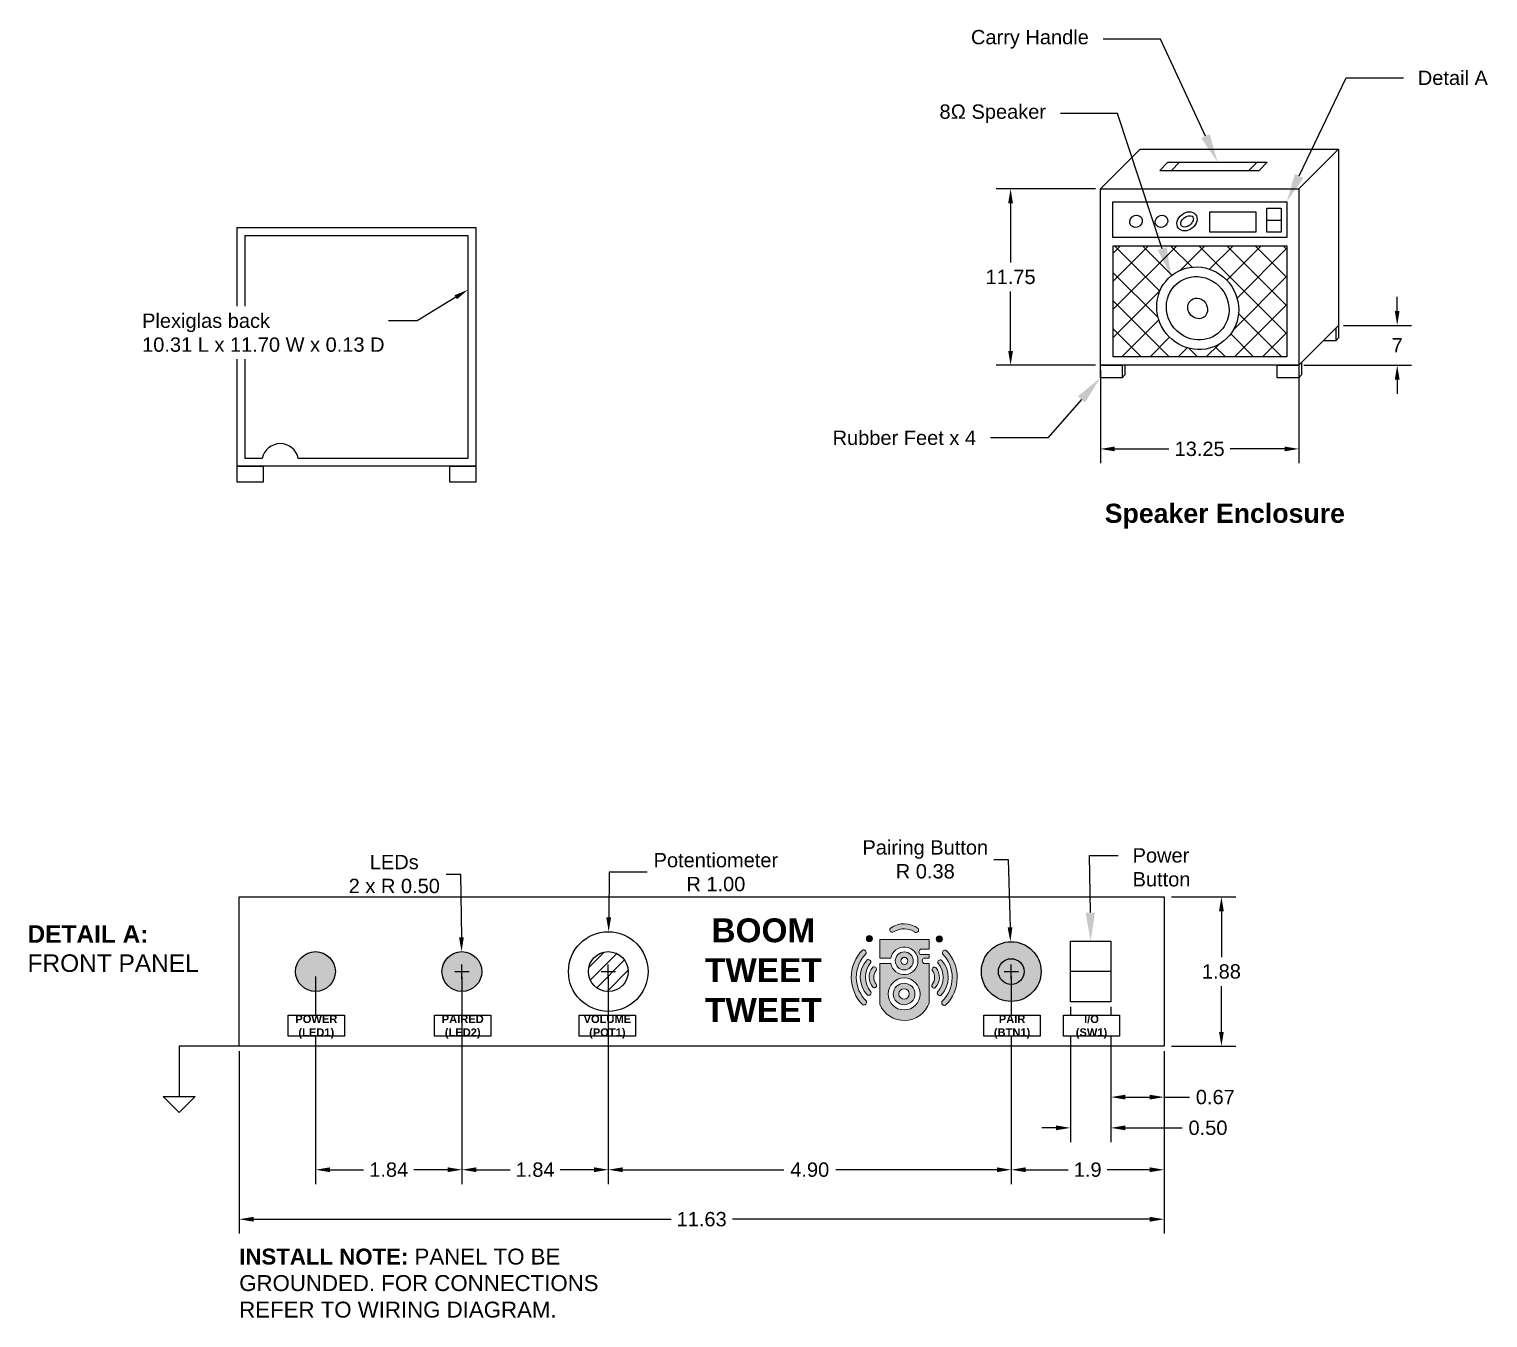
# Model space of a CAD drawing. Header units: inches. Extents: x 1.2 to 47.5, y 3.3 to 19.5.
# Drawn here: x 1.17 to 19.51, y 3.3 to 19.48 of the extents above; entities that cross this region are included whole.
import ezdxf
from ezdxf import colors
from ezdxf.entities.mleader import LeaderData, LeaderLine
from ezdxf.math import Vec2, Vec3

# ---------------------------------------------------------------- set-up
doc = ezdxf.new("R2010")
doc.units = ezdxf.units.IN
doc.header["$MEASUREMENT"] = 0
doc.layers.add('Border', color=7, linetype='Continuous', lineweight=25)
doc.layers.add('LOGO', color=7, linetype='Continuous', lineweight=20)
doc.styles.get("Standard").update_dxf_attribs({"font": 'arial.ttf'})
doc.dimstyles.get("Standard").update_dxf_attribs({"dimtxt": 0.18, "dimasz": 0.18, "dimexe": 0.18, "dimexo": 0.0625, "dimgap": 0.09, "dimtad": 0, "dimtih": 1, "dimtoh": 1, "dimdec": 4, "dimzin": 0, "dimdsep": 46, "dimtxsty": 'Standard', "dimcen": 0.09, "dimadec": 0, "dimazin": 0, "dimtfac": 1, "dimtdec": 4, "dimtofl": 0, "dimtmove": 0, "dimatfit": 3, "dimfxl": 1, "dimtolj": 1, "dimtzin": 0, "dimarcsym": 0})

# ---------------------------------------------------------------- blocks, each defined once
blk = doc.blocks.new('*D3')
at = {"layer": 'Border', "color": 0, "lineweight": -2, "transparency": 16777216}
for p, q in [((18.368, 15.943), (18.368, 16.123)), ((17.694, 15.763), (18.548, 15.763)), ((17.194, 15.263), (18.548, 15.263)), ((18.368, 15.083), (18.368, 14.903))]:
    blk.add_line(p, q, dxfattribs=at)
at = {"layer": 'Border', "color": 0, "transparency": 16777216}
for points in [[(18.338, 15.943), (18.398, 15.943), (18.368, 15.763)], [(18.338, 15.083), (18.398, 15.083), (18.368, 15.263)]]:
    blk.add_solid(points, dxfattribs=at)
at = {"layer": 'Defpoints', "color": 0, "transparency": 16777216}
for p in [(17.632, 15.763), (18.368, 15.763), (17.132, 15.263)]:
    blk.add_point(p, dxfattribs=at)
at = {"layer": 'Border', "color": 0, "transparency": 16777216, "insert": (18.368, 15.513), "char_height": 0.18, "attachment_point": 5}
blk.add_mtext('\\A1;7', dxfattribs=at)
blk = doc.blocks.new('A$C42fe1517')
h = blk.add_hatch(color=256)
h.dxf.hatch_style = 1
h.set_gradient(color1=(0, 0, 255), color2=(168, 168, 255), rotation=180)
h.paths.add_polyline_path([(1.48, 3.43, 0.334038), (-1.47, 3.48, 1), (-1.09, 3.11, -0.289215), (1.1, 3.08, 0.882725)])
h = blk.add_hatch(color=256)
h.dxf.hatch_style = 1
h.set_gradient(color1=(0, 0, 255), color2=(168, 168, 255), rotation=180)
h.paths.add_polyline_path([(-3.38, 2.37, 1), (-4.03, 2.37, 1)])
h = blk.add_hatch(color=256)
h.dxf.hatch_style = 1
h.set_gradient(color1=(0, 0, 255), color2=(168, 168, 255), rotation=180)
h.paths.add_polyline_path([(2.64, -0.27), (2.09, -0.27, -0.625251), (2.09, 0.29), (2.64, 0.29), (2.64, 0.68), (1.73, 0.68, -0.625251), (1.73, 1.23), (2.64, 1.23), (2.64, 2.29), (-2.62, 2.29), (-2.62, 0.28), (-1.45, 0.28, -10.372386), (-1.45, -0.28), (-2.62, -0.28), (-2.62, -4.59, 0.690333), (2.64, -4.45)])
h.paths.add_polyline_path([(1.68, -3.52, -1), (-1.71, -3.52, -1)], flags=16)
h.paths.add_polyline_path([(1.13, -3.52, -1), (-1.16, -3.52, -1)], flags=0)
h.paths.add_polyline_path([(0.54, -3.52, -1), (-0.57, -3.52, -1)], flags=0)
h = blk.add_hatch(color=256)
h.dxf.hatch_style = 1
h.set_gradient(color1=(0, 0, 255), color2=(168, 168, 255), rotation=180)
h.paths.add_polyline_path([(4.05, 2.33, 1), (3.4, 2.33, 1)])
h = blk.add_hatch(color=256)
h.dxf.hatch_style = 1
h.set_gradient(color1=(0, 0, 255), color2=(168, 168, 255), rotation=180)
h.paths.add_polyline_path([(-4.07, 0.77, 0.637922), (-4.45, 1.15, 0.416247), (-4.41, -4.68, 0.651287), (-4.04, -4.29, -0.416247)])
h = blk.add_hatch(color=256)
h.dxf.hatch_style = 1
h.set_gradient(color1=(0, 0, 255), color2=(168, 168, 255), rotation=180)
h.paths.add_polyline_path([(-3.56, -0.19, 0.575596), (-3.96, 0.12, 0.400758), (-3.92, -3.64, 0.681343), (-3.55, -3.28, -0.381953)])
h = blk.add_hatch(color=256)
h.dxf.hatch_style = 1
h.set_gradient(color1=(0, 0, 255), color2=(168, 168, 255), rotation=180)
h.paths.add_polyline_path([(0.96, 0, 1), (-0.96, 0, 1)])
h.paths.add_polyline_path([(-0.37, 0, -1), (0.37, 0, -1)], flags=16)
h.paths.add_polyline_path([(-1.16, -3.52, 1), (1.13, -3.52, 1)])
h.paths.add_polyline_path([(0.54, -3.52, -1), (-0.57, -3.52, -1)], flags=16)
h = blk.add_hatch(color=256)
h.dxf.hatch_style = 1
h.set_gradient(color1=(0, 0, 255), color2=(168, 168, 255), rotation=180)
h.paths.add_polyline_path([(3.96, 0.09, 0.575596), (3.56, -0.22, -0.381953), (3.53, -3.31, 0.681343), (3.89, -3.67, 0.400758)])
h = blk.add_hatch(color=256)
h.dxf.hatch_style = 1
h.set_gradient(color1=(0, 0, 255), color2=(168, 168, 255), rotation=180)
h.paths.add_polyline_path([(4.46, 1.12, 0.637922), (4.08, 0.74, -0.416247), (4, -4.33, 0.651287), (4.37, -4.72, 0.416247)])
h = blk.add_hatch(color=256)
h.dxf.hatch_style = 1
h.set_gradient(color1=(122, 175, 255), color2=(158, 197, 255), rotation=180)
h.paths.add_polyline_path([(-2.99, -1.01, 0.759198), (-3.35, -0.67, 0.390035), (-3.31, -2.84, 0.755083), (-2.98, -2.49, -0.351633)])
h = blk.add_hatch(color=256)
h.dxf.hatch_style = 1
h.set_gradient(color1=(122, 175, 255), color2=(158, 197, 255), rotation=180)
h.paths.add_polyline_path([(3.34, -0.7, 0.759198), (2.98, -1.03, -0.351633), (2.96, -2.51, 0.755083), (3.28, -2.87, 0.390035)])
at = {"layer": 'LOGO'}
for points in [[(1.48, 3.43, 0.334038), (-1.47, 3.48, 1), (-1.09, 3.11, -0.289215), (1.1, 3.08, 0.882725)], [(-4.45, 1.15, 0.416247), (-4.41, -4.68, 0.651287), (-4.04, -4.29, -0.416247), (-4.07, 0.77, 0.637922)], [(-3.55, -3.28, -0.381953), (-3.56, -0.19, 0.575596), (-3.96, 0.12, 0.400758), (-3.92, -3.64, 0.681343)], [(3.53, -3.31, 0.381953), (3.56, -0.22, -0.575596), (3.96, 0.09, -0.400758), (3.89, -3.67, -0.681343)], [(4.46, 1.12, -0.416247), (4.37, -4.72, -0.651287), (4, -4.33, 0.416247), (4.08, 0.74, -0.637922)], [(-2.98, -2.49, -0.351633), (-2.99, -1.01, 0.759198), (-3.35, -0.67, 0.390035), (-3.31, -2.84, 0.755083)], [(2.96, -2.51, 0.351633), (2.98, -1.03, -0.759198), (3.34, -0.7, -0.390035), (3.28, -2.87, -0.755083)]]:
    blk.add_lwpolyline(points, format="xyb", close=True, dxfattribs=at)
blk.add_lwpolyline([(1.73, 1.23), (2.64, 1.23), (1.73, 1.23, 0.625251), (1.73, 0.68), (2.64, 0.68), (2.64, 0.29), (2.09, 0.29, 0.625251), (2.09, -0.27), (2.64, -0.27), (2.64, -4.45, -0.690333), (-2.62, -4.59), (-2.62, -0.28), (-1.45, -0.28, 10.372386), (-1.45, 0.28), (-2.62, 0.28), (-2.62, 2.29), (2.64, 2.29), (2.64, 1.23)], format="xyb", dxfattribs=at)
blk.add_lwpolyline([(1.73, 0.68), (2.64, 0.68)], dxfattribs=at)
for centre, radius in [((-3.71, 2.37), 0.323), ((3.73, 2.33), 0.323), ((0, 0), 0.956), ((0, 0), 0.372), ((-0.02, -3.52), 1.7), ((-0.02, -3.52), 1.15), ((-0.02, -3.52), 0.554)]:
    blk.add_circle(centre, radius, dxfattribs=at)
blk = doc.blocks.new('*D4')
at = {"color": 0, "lineweight": -2, "transparency": 16777216}
for p, q in [((3.814, 6.646), (3.814, 4.354)), ((15.439, 6.646), (15.439, 4.354)), ((3.994, 4.534), (9.241, 4.534)), ((15.259, 4.534), (10.012, 4.534))]:
    blk.add_line(p, q, dxfattribs=at)
at = {"color": 0, "transparency": 16777216}
for points in [[(3.994, 4.564), (3.994, 4.504), (3.814, 4.534)], [(15.259, 4.564), (15.259, 4.504), (15.439, 4.534)]]:
    blk.add_solid(points, dxfattribs=at)
at = {"layer": 'Defpoints', "color": 0, "transparency": 16777216}
for p in [(3.814, 6.708), (15.439, 6.708), (15.439, 4.534)]:
    blk.add_point(p, dxfattribs=at)
at = {"color": 0, "transparency": 16777216, "insert": (9.626, 4.534), "char_height": 0.18, "attachment_point": 5}
blk.add_mtext('\\A1;11.63', dxfattribs=at)
blk = doc.blocks.new('*D5')
at = {"color": 0, "lineweight": -2, "transparency": 16777216}
for p, q in [((15.532, 8.583), (16.339, 8.583)), ((16.159, 8.403), (16.159, 7.828)), ((16.159, 6.888), (16.159, 7.464)), ((15.532, 6.708), (16.339, 6.708))]:
    blk.add_line(p, q, dxfattribs=at)
at = {"color": 0, "transparency": 16777216}
for points in [[(16.129, 8.403), (16.189, 8.403), (16.159, 8.583)], [(16.129, 6.888), (16.189, 6.888), (16.159, 6.708)]]:
    blk.add_solid(points, dxfattribs=at)
at = {"layer": 'Defpoints', "color": 0, "transparency": 16777216}
for p in [(15.47, 8.583), (15.47, 6.708), (16.159, 6.708)]:
    blk.add_point(p, dxfattribs=at)
at = {"color": 0, "transparency": 16777216, "insert": (16.159, 7.646), "char_height": 0.18, "attachment_point": 5}
blk.add_mtext('\\A1;1.88', dxfattribs=at)
blk = doc.blocks.new('*D6')
at = {"color": 0, "lineweight": -2, "transparency": 16777216}
for p, q in [((14.771, 7.203), (14.771, 5.888)), ((15.439, 6.646), (15.439, 5.888)), ((14.951, 6.068), (15.259, 6.068)), ((15.439, 6.068), (15.758, 6.068))]:
    blk.add_line(p, q, dxfattribs=at)
at = {"color": 0, "transparency": 16777216}
for points in [[(14.951, 6.098), (14.951, 6.038), (14.771, 6.068)], [(15.259, 6.098), (15.259, 6.038), (15.439, 6.068)]]:
    blk.add_solid(points, dxfattribs=at)
at = {"layer": 'Defpoints', "color": 0, "transparency": 16777216}
for p in [(14.771, 7.266), (15.439, 6.708), (14.771, 6.068)]:
    blk.add_point(p, dxfattribs=at)
at = {"color": 0, "transparency": 16777216, "insert": (16.082, 6.068), "char_height": 0.18, "attachment_point": 5}
blk.add_mtext('\\A1;0.67', dxfattribs=at)
blk = doc.blocks.new('*D7')
at = {"color": 0, "lineweight": -2, "transparency": 16777216}
for p, q in [((14.261, 7.203), (14.261, 5.502)), ((14.771, 7.203), (14.771, 5.502)), ((14.081, 5.682), (13.901, 5.682)), ((14.951, 5.682), (15.667, 5.682))]:
    blk.add_line(p, q, dxfattribs=at)
at = {"color": 0, "transparency": 16777216}
for points in [[(14.081, 5.712), (14.081, 5.652), (14.261, 5.682)], [(14.951, 5.712), (14.951, 5.652), (14.771, 5.682)]]:
    blk.add_solid(points, dxfattribs=at)
at = {"layer": 'Defpoints', "color": 0, "transparency": 16777216}
for p in [(14.261, 7.266), (14.771, 7.266), (14.261, 5.682)]:
    blk.add_point(p, dxfattribs=at)
at = {"color": 0, "transparency": 16777216, "insert": (15.99, 5.682), "char_height": 0.18, "attachment_point": 5}
blk.add_mtext('\\A1;0.50', dxfattribs=at)
blk = doc.blocks.new('*D8')
at = {"color": 0, "lineweight": -2, "transparency": 16777216}
for p, q in [((13.517, 7.583), (13.517, 4.976)), ((15.439, 6.646), (15.439, 4.976)), ((13.697, 5.156), (14.233, 5.156)), ((15.259, 5.156), (14.724, 5.156))]:
    blk.add_line(p, q, dxfattribs=at)
at = {"color": 0, "transparency": 16777216}
for points in [[(13.697, 5.186), (13.697, 5.126), (13.517, 5.156)], [(15.259, 5.186), (15.259, 5.126), (15.439, 5.156)]]:
    blk.add_solid(points, dxfattribs=at)
at = {"layer": 'Defpoints', "color": 0, "transparency": 16777216}
for p in [(13.517, 7.646), (15.439, 6.708), (15.439, 5.156)]:
    blk.add_point(p, dxfattribs=at)
at = {"color": 0, "transparency": 16777216, "insert": (14.478, 5.156), "char_height": 0.18, "attachment_point": 5}
blk.add_mtext('\\A1;1.9', dxfattribs=at)
blk = doc.blocks.new('*D9')
at = {"color": 0, "lineweight": -2, "transparency": 16777216}
for p, q in [((8.453, 7.583), (8.453, 4.976)), ((13.517, 7.583), (13.517, 4.976)), ((8.633, 5.156), (10.658, 5.156)), ((13.337, 5.156), (11.312, 5.156))]:
    blk.add_line(p, q, dxfattribs=at)
at = {"color": 0, "transparency": 16777216}
for points in [[(8.633, 5.186), (8.633, 5.126), (8.453, 5.156)], [(13.337, 5.186), (13.337, 5.126), (13.517, 5.156)]]:
    blk.add_solid(points, dxfattribs=at)
at = {"layer": 'Defpoints', "color": 0, "transparency": 16777216}
for p in [(8.453, 7.646), (13.517, 7.646), (8.453, 5.156)]:
    blk.add_point(p, dxfattribs=at)
at = {"color": 0, "transparency": 16777216, "insert": (10.985, 5.156), "char_height": 0.18, "attachment_point": 5}
blk.add_mtext('\\A1;4.90', dxfattribs=at)
blk = doc.blocks.new('*D10')
at = {"color": 0, "lineweight": -2, "transparency": 16777216}
for p, q in [((4.773, 7.583), (4.773, 4.976)), ((6.613, 7.583), (6.613, 4.976)), ((4.953, 5.156), (5.378, 5.156)), ((6.433, 5.156), (6.008, 5.156))]:
    blk.add_line(p, q, dxfattribs=at)
at = {"color": 0, "transparency": 16777216}
for points in [[(4.953, 5.186), (4.953, 5.126), (4.773, 5.156)], [(6.433, 5.186), (6.433, 5.126), (6.613, 5.156)]]:
    blk.add_solid(points, dxfattribs=at)
at = {"layer": 'Defpoints', "color": 0, "transparency": 16777216}
for p in [(4.773, 7.646), (6.613, 7.646), (4.773, 5.156)]:
    blk.add_point(p, dxfattribs=at)
at = {"color": 0, "transparency": 16777216, "insert": (5.693, 5.156), "char_height": 0.18, "attachment_point": 5}
blk.add_mtext('\\A1;1.84', dxfattribs=at)
blk = doc.blocks.new('*D12')
at = {"color": 0, "lineweight": -2, "transparency": 16777216}
for p, q in [((6.417, 8.87), (6.597, 8.87)), ((6.597, 8.87), (6.607, 8.076)), ((6.613, 7.556), (6.613, 7.736)), ((6.523, 7.646), (6.703, 7.646))]:
    blk.add_line(p, q, dxfattribs=at)
at = {"color": 0, "transparency": 16777216}
blk.add_solid([(6.637, 8.076), (6.577, 8.075), (6.609, 7.896)], dxfattribs=at)
at = {"layer": 'Defpoints', "color": 0, "transparency": 16777216}
for p in [(6.609, 7.896), (6.613, 7.646)]:
    blk.add_point(p, dxfattribs=at)
at = {"color": 0, "transparency": 16777216, "insert": (5.763, 8.87), "char_height": 0.18, "attachment_point": 5}
blk.add_mtext('\\A1;LEDs\\P2 x R 0.50', dxfattribs=at)
blk = doc.blocks.new('*D13')
at = {"color": 0, "lineweight": -2, "transparency": 16777216}
for p, q in [((13.298, 9.054), (13.478, 9.054)), ((13.478, 9.054), (13.502, 8.2)), ((13.517, 7.556), (13.517, 7.736)), ((13.427, 7.646), (13.607, 7.646))]:
    blk.add_line(p, q, dxfattribs=at)
at = {"color": 0, "transparency": 16777216}
blk.add_solid([(13.532, 8.201), (13.472, 8.2), (13.507, 8.02)], dxfattribs=at)
at = {"layer": 'Defpoints', "color": 0, "transparency": 16777216}
for p in [(13.507, 8.02), (13.517, 7.646)]:
    blk.add_point(p, dxfattribs=at)
at = {"color": 0, "transparency": 16777216, "insert": (12.437, 9.054), "char_height": 0.18, "attachment_point": 5}
blk.add_mtext('\\A1;Pairing Button\\PR 0.38', dxfattribs=at)
blk = doc.blocks.new('*D14')
at = {"color": 0, "lineweight": -2, "transparency": 16777216}
for p, q in [((8.463, 8.894), (8.458, 8.326)), ((8.94, 8.894), (8.463, 8.894)), ((8.453, 7.556), (8.453, 7.736)), ((8.363, 7.646), (8.543, 7.646))]:
    blk.add_line(p, q, dxfattribs=at)
at = {"color": 0, "transparency": 16777216}
blk.add_solid([(8.428, 8.326), (8.488, 8.325), (8.457, 8.146)], dxfattribs=at)
at = {"layer": 'Defpoints', "color": 0, "transparency": 16777216}
for p in [(8.457, 8.146), (8.453, 7.646)]:
    blk.add_point(p, dxfattribs=at)
at = {"color": 0, "transparency": 16777216, "insert": (9.805, 8.894), "char_height": 0.18, "attachment_point": 5}
blk.add_mtext('\\A1;Potentiometer\\PR 1.00', dxfattribs=at)
blk = doc.blocks.new('*D552')
at = {"layer": 'Border', "color": 0, "lineweight": -2, "transparency": 16777216}
for p, q in [((14.638, 15.201), (14.638, 14.031)), ((17.132, 15.201), (17.132, 14.031)), ((14.818, 14.211), (15.499, 14.211)), ((16.952, 14.211), (16.27, 14.211))]:
    blk.add_line(p, q, dxfattribs=at)
at = {"layer": 'Border', "color": 0, "transparency": 16777216}
for points in [[(14.818, 14.241), (14.818, 14.181), (14.638, 14.211)], [(16.952, 14.241), (16.952, 14.181), (17.132, 14.211)]]:
    blk.add_solid(points, dxfattribs=at)
at = {"layer": 'Defpoints', "color": 0, "transparency": 16777216}
for p in [(14.638, 15.263), (17.132, 15.263), (17.132, 14.211)]:
    blk.add_point(p, dxfattribs=at)
at = {"layer": 'Border', "color": 0, "transparency": 16777216, "insert": (15.885, 14.211), "char_height": 0.18, "attachment_point": 5}
blk.add_mtext('\\A1;13.25', dxfattribs=at)
blk = doc.blocks.new('*D553')
at = {"layer": 'Border', "color": 0, "lineweight": -2, "transparency": 16777216}
for p, q in [((14.575, 17.478), (13.329, 17.478)), ((13.509, 17.298), (13.509, 16.553)), ((13.509, 15.443), (13.509, 16.189)), ((14.575, 15.263), (13.329, 15.263))]:
    blk.add_line(p, q, dxfattribs=at)
at = {"layer": 'Border', "color": 0, "transparency": 16777216}
for points in [[(13.479, 17.298), (13.539, 17.298), (13.509, 17.478)], [(13.479, 15.443), (13.539, 15.443), (13.509, 15.263)]]:
    blk.add_solid(points, dxfattribs=at)
at = {"layer": 'Defpoints', "color": 0, "transparency": 16777216}
for p in [(13.509, 17.478), (14.638, 17.478), (14.638, 15.263)]:
    blk.add_point(p, dxfattribs=at)
at = {"layer": 'Border', "color": 0, "transparency": 16777216, "insert": (13.509, 16.371), "char_height": 0.18, "attachment_point": 5}
blk.add_mtext('\\A1;11.75', dxfattribs=at)
blk = doc.blocks.new('*D560')
at = {"color": 0, "lineweight": -2, "transparency": 16777216}
for p, q in [((6.613, 7.583), (6.613, 4.976)), ((8.453, 7.583), (8.453, 4.976)), ((6.793, 5.156), (7.218, 5.156)), ((8.273, 5.156), (7.848, 5.156))]:
    blk.add_line(p, q, dxfattribs=at)
at = {"color": 0, "transparency": 16777216}
for points in [[(6.793, 5.186), (6.793, 5.126), (6.613, 5.156)], [(8.273, 5.186), (8.273, 5.126), (8.453, 5.156)]]:
    blk.add_solid(points, dxfattribs=at)
at = {"layer": 'Defpoints', "color": 0, "transparency": 16777216}
for p in [(6.613, 7.646), (8.453, 7.646), (6.613, 5.156)]:
    blk.add_point(p, dxfattribs=at)
at = {"color": 0, "transparency": 16777216, "insert": (7.533, 5.156), "char_height": 0.18, "attachment_point": 5}
blk.add_mtext('\\A1;1.84', dxfattribs=at)

msp = doc.modelspace()

# ---------------------------------------------------------------- hatches: boundary and pattern name
h = msp.add_hatch()
h.set_pattern_fill('ANSI37', color=256, scale=2)
h.set_pattern_definition([(45, (-17.85159, -14.21072), (-0.1767767, 0.1767767), []), (135, (-17.85159, -14.21072), (-0.1767767, -0.1767767), [])])
h.paths.add_polyline_path([(14.79903, 15.36692), (16.98268, 15.36692), (16.98268, 16.76385), (14.79903, 16.76385)])
edge = h.paths.add_edge_path(flags=16)
edge.add_ellipse((15.86084, 15.97824), major_axis=(-0.32935, 0.41055), ratio=0.96430793, start_angle=0, end_angle=360)
h = msp.add_hatch(color=3)
h.dxf.hatch_style = 1
h.paths.add_polyline_path([(4.52259, 7.6456, 1), (5.02259, 7.6456, 1)])
h = msp.add_hatch(color=5)
h.dxf.hatch_style = 1
h.paths.add_polyline_path([(6.36259, 7.6456, 1), (6.86259, 7.6456, 1)])
h = msp.add_hatch()
h.set_pattern_fill('ANSI31', color=256)
h.set_pattern_definition([(45, (3.51592, 0), (-0.0883883, 0.0883883), [])])
h.paths.add_polyline_path([(8.7026, 7.6456, 1), (8.2026, 7.6456, 1)])
h = msp.add_hatch(color=256)
h.dxf.hatch_style = 1
h.paths.add_polyline_path([(13.1422, 7.6456, 1), (13.8922, 7.6456, 1)])
h.paths.add_polyline_path([(13.67904, 7.6456, -1), (13.35536, 7.6456, -1)], flags=0)
h.paths.add_polyline_path([(13.35536, 7.6456, 1), (13.67904, 7.6456, 1)], flags=16)
h = msp.add_hatch(color=1)
h.dxf.hatch_style = 1
h.paths.add_polyline_path([(13.35536, 7.6456, 1), (13.67904, 7.6456, 1)])

# ---------------------------------------------------------------- linework, layer by layer
for points in [[(14.63752, 17.47815), (15.13752, 17.97815)], [(15.13752, 17.97815), (17.63159, 17.97815), (17.63159, 15.76324)], [(17.13159, 17.47815), (17.63159, 17.97815)], [(15.38305, 17.70851), (15.48439, 17.81451)], [(15.48439, 17.81451), (16.73579, 17.81451)], [(15.52981, 17.70851), (15.63115, 17.81451)], [(16.50512, 17.70851), (16.60646, 17.81451)], [(16.63445, 17.70851), (16.73579, 17.81451)], [(15.38305, 17.70851), (16.63445, 17.70851)], [(16.72797, 17.0856), (16.91036, 17.0856)], [(17.13159, 15.26324), (17.63159, 15.76324)], [(17.59665, 15.72831), (17.59665, 15.56928), (17.43762, 15.56928)], [(17.59665, 15.56928), (17.63159, 15.6064)], [(17.63159, 15.76324), (17.63159, 15.6064)], [(14.94627, 15.26324), (14.94627, 15.14134)], [(17.16652, 15.29818), (17.16652, 15.14134)], [(14.91133, 15.10422), (14.94627, 15.14134)], [(17.13159, 15.10422), (17.16652, 15.14134)], [(14.77079, 7.6456), (14.26079, 7.6456)], [(3.81397, 6.7081), (3.05906, 6.7081), (3.05906, 6.07593)]]:
    msp.add_lwpolyline(points)
for points in [[(14.63752, 17.47815), (17.13159, 17.47815), (17.13159, 15.26324), (14.63752, 15.26324)], [(14.79349, 17.31616), (16.98051, 17.31616), (16.98051, 16.86767), (14.79349, 16.86767)], [(16.72797, 17.23551), (16.91036, 17.23551), (16.91036, 16.93569), (16.72797, 16.93569)], [(16.0113, 17.18902), (16.59064, 17.18902), (16.59064, 16.93569), (16.0113, 16.93569)], [(3.78866, 16.9929), (6.78866, 16.9929), (6.78866, 13.9929), (3.78866, 13.9929)], [(14.79903, 16.76385), (16.98268, 16.76385), (16.98268, 15.36692), (14.79903, 15.36692)], [(14.63752, 15.26324), (14.91133, 15.26324), (14.91133, 15.10422), (14.63752, 15.10422)], [(16.85778, 15.26324), (17.13159, 15.26324), (17.13159, 15.10422), (16.85778, 15.10422)], [(3.81397, 8.5831), (15.43897, 8.5831), (15.43897, 6.7081), (3.81397, 6.7081)], [(14.26079, 8.0256), (14.77079, 8.0256), (14.77079, 7.2656), (14.26079, 7.2656)], [(3.25906, 6.07593), (3.05906, 5.87593), (2.85906, 6.07593), (3.05906, 6.07593)]]:
    msp.add_lwpolyline(points, close=True)
msp.add_lwpolyline([(4.10302, 14.0929), (3.88866, 14.0929), (3.88866, 16.8929), (6.68866, 16.8929), (6.68866, 14.0929), (4.55695, 14.0929, 0.81254274)], format="xyb", close=True)
for centre, radius in [((8.4526, 7.6456), 0.5), ((4.77259, 7.6456), 0.25), ((6.61259, 7.6456), 0.25), ((8.4526, 7.6456), 0.25), ((13.5172, 7.6456), 0.375), ((13.5172, 7.6456), 0.16184)]:
    msp.add_circle(centre, radius)
for centre, major_axis, ratio, start_param, end_param in [((15.08511, 17.07022), (-0.06442, -0.05168), 0.90272989, -17.27875959, -10.99557429), ((15.40585, 17.07022), (-0.06442, -0.05168), 0.90272989, -17.27875959, -10.99557429), ((15.72688, 17.07022), (0.10723, 0.08603), 0.77782002, -14.13716694, -7.85398163), ((15.86084, 15.97824), (-0.32935, 0.41055), 0.96430793, -9.42477796, -3.14159265)]:
    msp.add_ellipse(centre, major_axis=major_axis, ratio=ratio, start_param=start_param, end_param=end_param)
for points, knots in [([(15.76391, 17.02406), (15.78372, 17.03996), (15.79801, 17.06204), (15.81219, 17.11566), (15.80078, 17.13431), (15.74354, 17.14712), (15.69103, 17.12657), (15.64545, 17.06208), (15.64529, 17.03237), (15.66343, 17.00296), (15.68518, 16.99303), (15.73294, 17.00446), (15.74967, 17.01264), (15.76391, 17.02406)], [-14.13716694, -14.13716694, -14.13716694, -14.13716694, -13.37752775, -13.37752775, -12.00983017, -12.00983017, -10.64213258, -10.64213258, -9.52087879, -9.52087879, -8.39962499, -8.39962499, -7.85398163, -7.85398163, -7.85398163, -7.85398163]), ([(16.1147, 15.66179), (16.17502, 15.71018), (16.21969, 15.77799), (16.27486, 15.97659), (16.24449, 16.11997), (16.07654, 16.32597), (15.94233, 16.38449), (15.68933, 16.367), (15.57348, 16.29282), (15.45345, 16.07296), (15.45151, 15.92873), (15.57092, 15.69216), (15.69049, 15.60473), (15.92422, 15.56785), (16.03371, 15.59682), (16.1147, 15.66179)], [-9.42477796, -9.42477796, -9.42477796, -9.42477796, -8.81818104, -8.81818104, -7.8457652, -7.8457652, -6.87334936, -6.87334936, -5.90093352, -5.90093352, -4.92851769, -4.92851769, -3.95610185, -3.95610185, -3.14159265, -3.14159265, -3.14159265, -3.14159265]), ([(15.94429, 15.87145), (15.96298, 15.88644), (15.9782, 15.91066), (15.99044, 15.96852), (15.98048, 16.01721), (15.93389, 16.07938), (15.89066, 16.10168), (15.81969, 16.10713), (15.78659, 16.09244), (15.74656, 16.04928), (15.73658, 16.02548), (15.73393, 15.96401), (15.74231, 15.93322), (15.7798, 15.88191), (15.81079, 15.86033), (15.86659, 15.84375), (15.89561, 15.84642), (15.9291, 15.86088), (15.93731, 15.86585), (15.94429, 15.87145)], [-9.42477796, -9.42477796, -9.42477796, -9.42477796, -8.76033228, -8.76033228, -7.88545821, -7.88545821, -7.01058414, -7.01058414, -6.13571007, -6.13571007, -5.45121835, -5.45121835, -4.76672663, -4.76672663, -4.08223492, -4.08223492, -3.3977432, -3.3977432, -3.14159265, -3.14159265, -3.14159265, -3.14159265])]:
    msp.add_open_spline(points, degree=3, knots=knots)

# ---------------------------------------------------------------- block references
at = {"xscale": 0.1181102362204724, "yscale": 0.1181102362204724, "zscale": 0.1181102362204724}
msp.add_blockref('A$C42fe1517', (12.17334, 7.77969), dxfattribs=at)

# ---------------------------------------------------------------- texts
at = {"attachment_point": 1}
for s, insert, char_height, width in [('{\\fArial|b1|i0|c0|p34;Speaker Enclosure}', (14.69262, 13.52262), 0.24, 3.1189757), ('\\pxqc;{\\fArial|b1|i0|c0|p34;BOOM\\PTWEET\\PTWEET}', (9.47008, 8.31374), 0.3, 1.8632363), ('{\\fArial|b1|i0|c0|p34;DETAIL A:\\P}FRONT PANEL', (1.15354, 8.22807), 0.22, 2.660432)]:
    msp.add_mtext(s, dxfattribs=dict(at, insert=insert, char_height=char_height, width=width))
at = {"insert": (3.81397, 4.16537), "char_height": 0.2, "attachment_point": 1}
msp.add_mtext_dynamic_manual_height_columns('{\\fArial|b1|i0|c0|p34;INSTALL NOTE:} PANEL TO BE GROUNDED. FOR CONNECTIONS REFER TO WIRING DIAGRAM.  ', width=4.7846959, gutter_width=0.25, heights=[1.12445], dxfattribs=at)

# ---------------------------------------------------------------- dimensions: what is measured, and where the dimension line sits
for center, mpoint, text, picture, middle in [((6.61259, 7.6456), (6.60934, 7.89558), 'LEDs\\P2 x R 0.50', '*D12', (5.76328, 8.86963)), ((13.5172, 7.6456), (13.50683, 8.02046), 'Pairing Button\\PR 0.38', '*D13', (12.43679, 9.05433)), ((8.4526, 7.6456), (8.45683, 8.14558), 'Potentiometer\\PR 1.00', '*D14', (9.80457, 8.89411))]:
    dim = msp.add_radius_dim(center=center, mpoint=mpoint, text=text, dimstyle='Standard')
    dim.commit()
    dim.dimension.update_dxf_attribs({"geometry": picture, "text_midpoint": middle, "dimtype": 164})
dim = msp.add_linear_dim(base=(16.15947, 6.7081), p1=(15.46955, 8.5831), p2=(15.46955, 6.7081), angle=90, text='1.88', dimstyle='Standard')
dim.commit()
dim.dimension.update_dxf_attribs({"geometry": '*D5', "text_midpoint": (16.15947, 7.6456)})
for base, p1, p2, text, picture, middle in [((4.77259, 5.15617), (6.61259, 7.6456), (4.77259, 7.6456), '1.84', '*D10', (5.69259, 5.15617)), ((8.4526, 5.15617), (13.5172, 7.6456), (8.4526, 7.6456), '4.90', '*D9', (10.9849, 5.15617))]:
    dim = msp.add_linear_dim(base=base, p1=p1, p2=p2, text=text, dimstyle='Standard')
    dim.commit()
    dim.dimension.update_dxf_attribs({"geometry": picture, "text_midpoint": middle})
for base, p1, p2, text, picture, middle in [((15.43897, 5.15617), (13.5172, 7.6456), (15.43897, 6.7081), '1.9', '*D8', (14.47809, 5.15617)), ((14.26079, 5.68174), (14.77079, 7.2656), (14.26079, 7.2656), '0.50', '*D7', (15.99043, 5.68174)), ((14.77079, 6.06798), (15.43897, 6.7081), (14.77079, 7.2656), '0.67', '*D6', (16.08168, 6.06798)), ((15.43897, 4.53381), (3.81397, 6.7081), (15.43897, 6.7081), '11.63', '*D4', (9.62647, 4.53381))]:
    dim = msp.add_linear_dim(base=base, p1=p1, p2=p2, text=text, dimstyle='Standard')
    dim.commit()
    dim.dimension.update_dxf_attribs({"geometry": picture, "text_midpoint": middle, "dimtype": 160})
at = {"layer": 'Border'}
for base, p1, p2, text, picture, middle in [((13.50904, 17.47815), (14.63752, 15.26324), (14.63752, 17.47815), '11.75', '*D553', (13.50904, 16.3707)), ((18.36768, 15.76324), (17.13159, 15.26324), (17.63159, 15.76324), '7', '*D3', (18.36768, 15.51324))]:
    dim = msp.add_linear_dim(base=base, p1=p1, p2=p2, angle=90, text=text, dimstyle='Standard', dxfattribs=at)
    dim.commit()
    dim.dimension.update_dxf_attribs({"geometry": picture, "text_midpoint": middle})
dim = msp.add_linear_dim(base=(17.13159, 14.21072), p1=(14.63752, 15.26324), p2=(17.13159, 15.26324), text='13.25', dimstyle='Standard', dxfattribs=at)
dim.commit()
dim.dimension.update_dxf_attribs({"geometry": '*D552', "text_midpoint": (15.88455, 14.21072)})

# ---------------------------------------------------------------- leaders
ml = msp.add_multileader_mtext('Standard')
ml.set_content('Carry Handle', color=256)
ml.set_leader_properties()
ml.build(insert=Vec2(0, 0))
ml.multileader.update_dxf_attribs({"dogleg_length": 0.36, "arrow_head_size": 0.36})
ctx = ml.context
ctx.base_point, ctx.char_height, ctx.arrow_head_size, ctx.landing_gap_size, ctx.plane_origin = Vec3(12.8541, 19.35802), 0.18, 0.36, 0.18, Vec3(17.11673, 18.99261)
ctx.text_align_type = 2
notes = []
notes.append((ctx, [(1, (1, 1, 0), (15.39251, 19.35802), (-1, 0), 0.72, [(0, [(16.11009, 17.81451)], 0, [])])]))
ctx.mtext.insert, ctx.mtext.alignment, ctx.mtext.flow_direction = Vec3(14.49251, 19.47448), 3, 5
ml = msp.add_multileader_mtext('Standard')
ml.set_content('Detail A', color=256)
ml.set_leader_properties()
ml.build(insert=Vec2(0, 0))
ml.multileader.update_dxf_attribs({"dogleg_length": 0.36, "arrow_head_size": 0.36})
ctx = ml.context
ctx.base_point, ctx.char_height, ctx.arrow_head_size, ctx.landing_gap_size, ctx.plane_origin = Vec3(18.4475, 18.87176), 0.18, 0.36, 0.18, Vec3(16.98051, 17.31616)
notes.append((ctx, [(0, (1, 1, 0), (17.7275, 18.87176), (1, 0), 0.72, [(0, [(16.98051, 17.31616)], 0, [])])]))
ctx.mtext.insert, ctx.mtext.flow_direction = Vec3(18.6275, 18.96323), 5
ml = msp.add_multileader_mtext('Standard')
ml.set_content('8Ω Speaker', color=256)
ml.set_leader_properties()
ml.build(insert=Vec2(0, 0))
ml.multileader.update_dxf_attribs({"dogleg_length": 0.36, "arrow_head_size": 0.36})
ctx = ml.context
ctx.base_point, ctx.char_height, ctx.arrow_head_size, ctx.landing_gap_size, ctx.plane_origin = Vec3(12.44173, 18.4234), 0.18, 0.36, 0.18, Vec3(15.52678, 16.38497)
ctx.text_align_type = 2
notes.append((ctx, [(1, (1, 1, 0), (14.85442, 18.4234), (-1, 0), 0.72, [(0, [(15.52678, 16.38497)], 0, [])])]))
ctx.mtext.insert, ctx.mtext.alignment, ctx.mtext.flow_direction = Vec3(13.95442, 18.53839), 3, 5
ml = msp.add_multileader_mtext('Standard')
ml.set_content('Rubber Feet x 4', color=256)
ml.set_leader_properties()
ml.build(insert=Vec2(0, 0))
ml.multileader.update_dxf_attribs({"dogleg_length": 0.36, "arrow_head_size": 0.36})
ctx = ml.context
ctx.base_point, ctx.char_height, ctx.arrow_head_size, ctx.landing_gap_size, ctx.plane_origin = Vec3(11.12404, 14.3498), 0.18, 0.36, 0.18, Vec3(14.63752, 15.10422)
ctx.text_align_type = 2
notes.append((ctx, [(1, (1, 1, 0), (13.97519, 14.3498), (-1, 0), 0.72, [(0, [(14.63752, 15.10422)], 0, [])])]))
ctx.mtext.insert, ctx.mtext.width, ctx.mtext.alignment, ctx.mtext.flow_direction = Vec3(13.07519, 14.44128), 3.9963718, 3, 5
ml = msp.add_multileader_mtext('Standard')
ml.set_content('Power \\PButton', color=256)
ml.set_leader_properties()
ml.build(insert=Vec2(0, 0))
ml.multileader.update_dxf_attribs({"dogleg_length": 0.36, "arrow_head_size": 0.36})
ctx = ml.context
ctx.base_point, ctx.char_height, ctx.arrow_head_size, ctx.landing_gap_size, ctx.plane_origin = Vec3(14.86275, 9.10408), 0.18, 0.36, 0.18, Vec3(14.51579, 8.0256)
notes.append((ctx, [(0, (1, 1, 0), (14.50275, 9.10408), (1, 0), 0.36, [(0, [(14.51579, 8.0256)], 0, [])])]))
ctx.mtext.insert, ctx.mtext.flow_direction = Vec3(15.04275, 9.19556), 5
for ctx, leaders in notes:
    for number, flags, end, landing, length, lines in leaders:
        leader = LeaderData()
        leader.index, (leader.has_last_leader_line, leader.has_dogleg_vector, leader.attachment_direction) = number, flags
        leader.last_leader_point, leader.dogleg_vector, leader.dogleg_length = Vec3(end), Vec3(landing), length
        for number, points, colour, breaks in lines:
            line = LeaderLine()
            line.index, line.vertices, line.color, line.breaks = number, Vec3.list(points), colors.encode_raw_color(colour), breaks
            leader.lines.append(line)
        ctx.leaders.append(leader)

# ---------------------------------------------------------------- next in the draw order: texts
at = {"char_height": 0.1, "attachment_point": 1, "bg_fill": 19, "box_fill_scale": 1, "bg_fill_color": 256, "bg_fill_transparency": 0}
for s, insert in [('\\pxqc;{\\fArial|b1|i0|c0|p34;POWER\\P(LED1)}', (4.43026, 7.09883)), ('\\pxqc;{\\fArial|b1|i0|c0|p34;PAIRED\\P(LED2)}', (6.27027, 7.09883)), ('\\pxqc;{\\fArial|b1|i0|c0|p34;VOLUME\\P(POT1)}', (8.0882, 7.09883)), ('\\pxqc;{\\fArial|b1|i0|c0|p34;PAIR\\P(BTN1)}', (13.17487, 7.09883)), ('\\pxqc;{\\fArial|b1|i0|c0|p34;I/O\\P(SW1)}', (14.17347, 7.09883))]:
    msp.add_mtext_dynamic_manual_height_columns(s, width=0.7058202, gutter_width=0.25, heights=[0], dxfattribs=dict(at, insert=insert))

# ---------------------------------------------------------------- next in the draw order: leaders
ml = msp.add_multileader_mtext('Standard')
ml.set_content('Plexiglas back\\P10.31 L x 11.70 W x 0.13 D', color=256)
ml.set_leader_properties()
ml.build(insert=Vec2(0, 0))
ml.multileader.update_dxf_attribs({"dogleg_length": 0.36, "arrow_head_size": 0.18})
ctx = ml.context
ctx.base_point, ctx.char_height, ctx.arrow_head_size, ctx.landing_gap_size, ctx.plane_origin = Vec3(2.50383, 15.82005), 0.18, 0.18, 0.09, Vec3(6.68866, 16.21048)
notes = []
notes.append((ctx, [(1, (1, 1, 0), (6.05029, 15.82005), (-1, 0), 0.36, [(0, [(6.68866, 16.21048)], 0, [])])]))
ctx.mtext.insert, ctx.mtext.flow_direction = Vec3(2.59383, 15.91165), 5
ctx.mtext.has_bg_fill, ctx.mtext.bg_color, ctx.mtext.bg_scale_factor, ctx.mtext.bg_transparency, ctx.mtext.use_window_bg_color = 1, -1027028792, 1.5, 0, 1
for ctx, leaders in notes:
    for number, flags, end, landing, length, lines in leaders:
        leader = LeaderData()
        leader.index, (leader.has_last_leader_line, leader.has_dogleg_vector, leader.attachment_direction) = number, flags
        leader.last_leader_point, leader.dogleg_vector, leader.dogleg_length = Vec3(end), Vec3(landing), length
        for number, points, colour, breaks in lines:
            line = LeaderLine()
            line.index, line.vertices, line.color, line.breaks = number, Vec3.list(points), colors.encode_raw_color(colour), breaks
            leader.lines.append(line)
        ctx.leaders.append(leader)

# ---------------------------------------------------------------- next in the draw order: linework, layer by layer
for points in [[(3.78866, 13.9929), (4.11575, 13.9929), (4.11575, 13.7928), (3.78866, 13.7928)], [(6.46158, 13.9929), (6.78866, 13.9929), (6.78866, 13.7928), (6.46158, 13.7928)]]:
    msp.add_lwpolyline(points, close=True)

# ---------------------------------------------------------------- next in the draw order: dimensions: what is measured, and where the dimension line sits
dim = msp.add_linear_dim(base=(6.61259, 5.15617), p1=(8.4526, 7.6456), p2=(6.61259, 7.6456), text='1.84', dimstyle='Standard')
dim.commit()
dim.dimension.update_dxf_attribs({"geometry": '*D560', "text_midpoint": (7.5326, 5.15617)})

doc.saveas('drawing.dxf')
